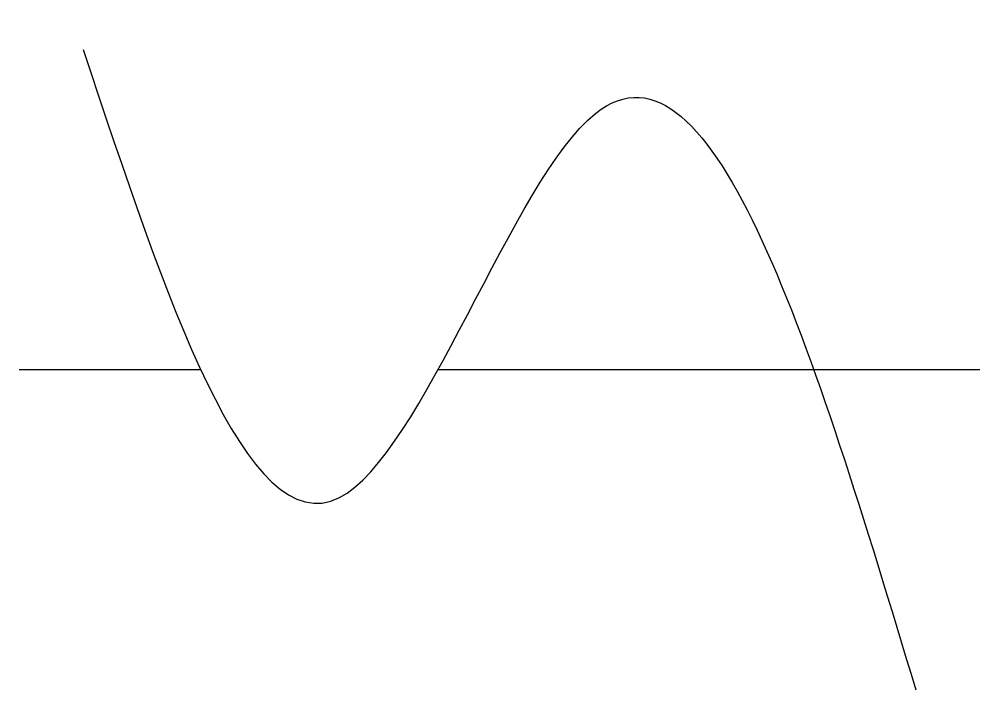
# Model space of a CAD drawing. Header units: millimetres. Extents: x 0 to 30, y 0 to 20.9.
import ezdxf

# ---------------------------------------------------------------- set-up
doc = ezdxf.new("R2010")
doc.units = ezdxf.units.MM
doc.layers.get('0').update_dxf_attribs({"lineweight": 25})

msp = doc.modelspace()

# ---------------------------------------------------------------- linework, layer by layer
for p, q in [((0, 10), (5.668, 10)), ((13.082, 10), (30, 10))]:
    msp.add_line(p, q)
msp.add_open_spline([(2, 20), (4.558, 12.274), (9.404, -2.362), (19.473, 28.276), (24.842, 10.471), (28, 0)], degree=3, knots=[0, 0, 0, 0, 16.124515, 30.546721, 51.137981, 51.137981, 51.137981, 51.137981])

doc.saveas('drawing.dxf')
